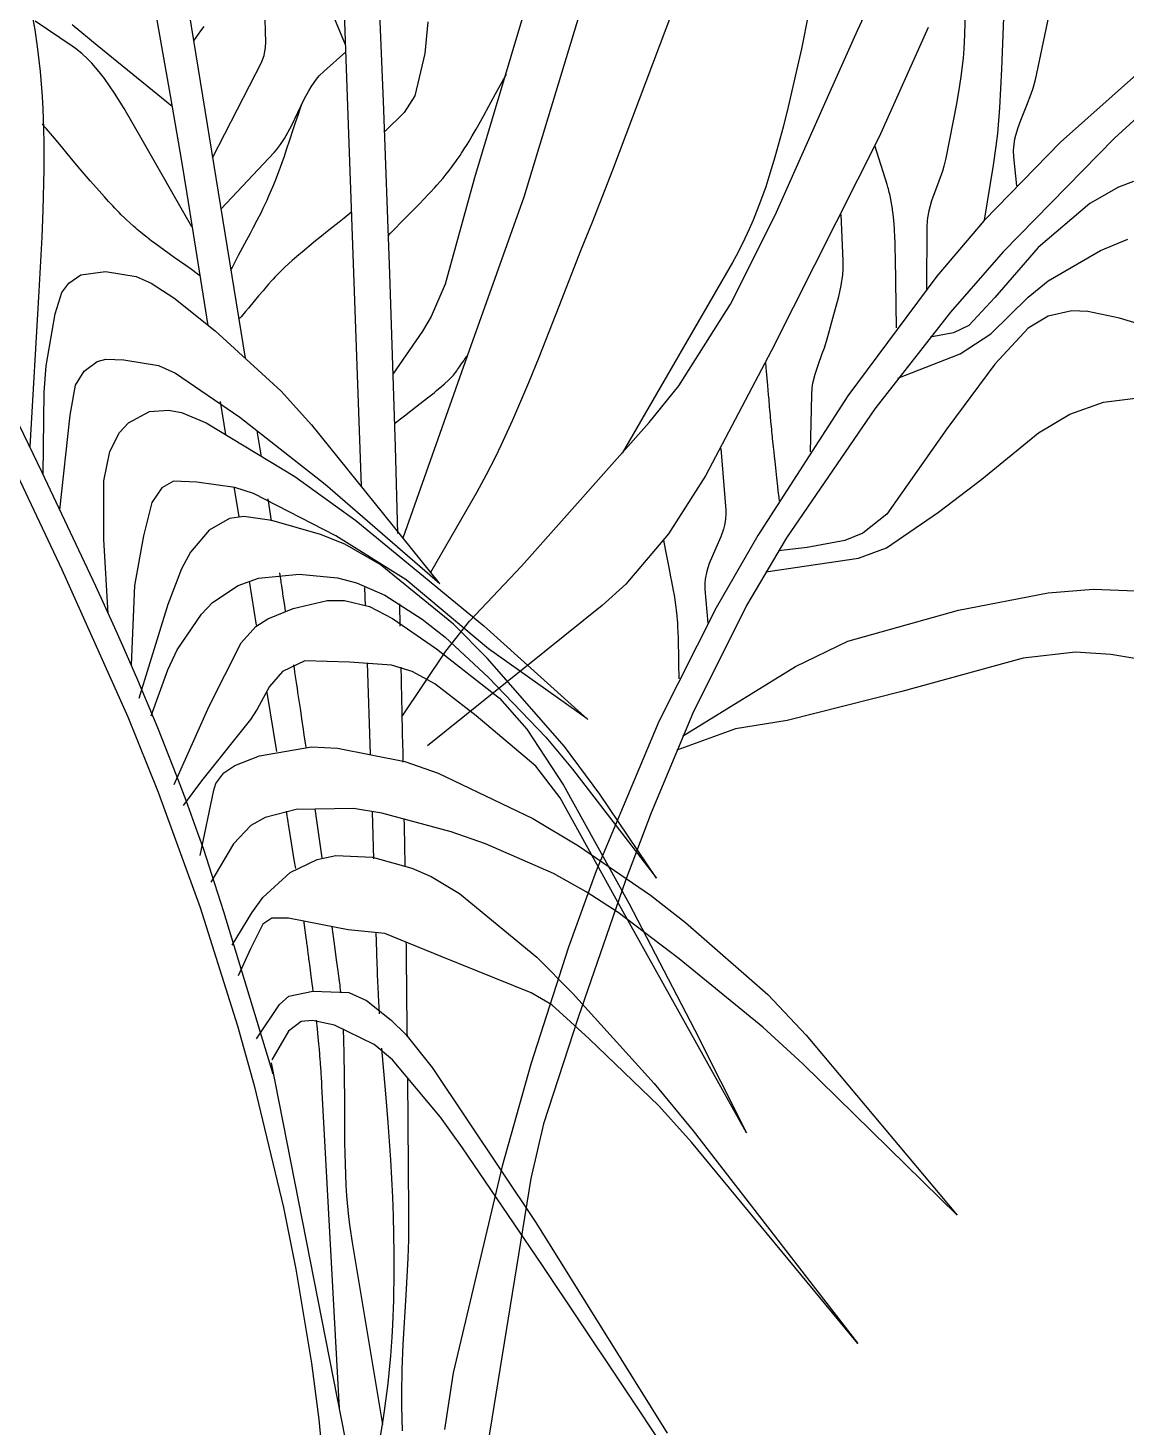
# Model space of a CAD drawing. Header units: millimetres. Extents: x 237 to 339, y 16 to 52.
# Drawn here: x 264.702 to 265.197, y 43.489 to 44.119 of the extents above; entities that cross this region are included whole.
import ezdxf

# ---------------------------------------------------------------- set-up
doc = ezdxf.new("R2010")
doc.units = ezdxf.units.MM
doc.header["$LTSCALE"] = 0.6
doc.header["$MEASUREMENT"] = 0
doc.layers.add('CAULE', color=32, linetype='Continuous')
doc.layers.add('VEGETAÇAO', color=76, linetype='Continuous')

msp = doc.modelspace()

# ---------------------------------------------------------------- linework, layer by layer
at = {"color": 76, "lineweight": -3}
msp.add_line((265.02916, 43.41968), (264.96925, 43.50916), dxfattribs=at)
at = {"layer": 'CAULE', "lineweight": -3}
for p, q in [((264.92912, 43.60065), (264.8987, 43.41378)), ((264.83358, 43.49192), (264.83821, 43.44109)), ((264.85374, 43.43853), (264.8622, 43.48967))]:
    msp.add_line(p, q, dxfattribs=at)
at = {"layer": 'VEGETAÇAO', "color": 76, "lineweight": -3}
for p, q in [((265.07647, 44.11828), (265.14027, 44.25557)), ((264.84561, 44.1117), (264.81559, 44.18428)), ((264.96718, 44.17869), (264.92605, 44.04314)), ((265.12594, 44.16466), (265.12473, 44.11625)), ((265.17114, 44.16544), (265.15653, 44.09596)), ((264.93545, 44.15791), (264.90372, 44.05183)), ((264.99302, 44.1269), (264.96589, 44.05518)), ((264.70461, 44.12339), (264.70543, 44.11845)), ((264.72235, 44.1112), (264.7057, 44.1225)), ((264.73361, 44.11151), (264.72235, 44.1207)), ((264.78167, 44.12006), (264.78025, 44.11808)), ((264.80952, 44.11766), (264.80941, 44.12358)), ((264.88272, 44.1222), (264.8814, 44.10782)), ((265.05439, 44.12594), (265.05121, 44.10999)), ((265.14153, 44.10071), (265.14242, 44.12394)), ((264.70543, 44.11845), (264.70652, 44.11101)), ((264.7781, 44.11511), (264.77703, 44.11363)), ((264.78025, 44.11808), (264.7781, 44.11511)), ((264.80958, 44.11322), (264.80952, 44.11766)), ((265.06405, 44.09068), (265.07647, 44.11828)), ((265.10834, 44.11951), (265.08616, 44.07031)), ((265.12473, 44.11625), (265.12443, 44.10997)), ((264.70652, 44.11101), (264.70784, 44.0998)), ((264.72383, 44.11015), (264.72235, 44.1112)), ((264.72669, 44.10784), (264.72383, 44.11015)), ((264.72942, 44.10531), (264.72669, 44.10784)), ((264.74486, 44.10233), (264.73361, 44.11151)), ((264.80884, 44.10696), (264.80925, 44.10897)), ((264.80925, 44.10897), (264.80943, 44.11036)), ((264.80943, 44.11036), (264.80958, 44.11322)), ((264.83588, 44.09993), (264.84573, 44.10864)), ((264.8814, 44.10782), (264.87679, 44.08874)), ((265.05121, 44.10999), (265.04944, 44.10207)), ((265.12443, 44.10997), (265.12408, 44.10581)), ((264.73117, 44.1035), (264.72942, 44.10531)), ((264.73452, 44.09963), (264.73117, 44.1035)), ((264.76737, 44.08395), (264.74486, 44.10233)), ((264.78566, 44.06082), (264.80778, 44.10415)), ((264.80778, 44.10415), (264.80819, 44.10506)), ((264.80819, 44.10506), (264.80884, 44.10696)), ((265.04944, 44.10207), (265.04511, 44.0838)), ((265.12408, 44.10581), (265.12309, 44.09751)), ((264.70784, 44.0998), (264.70876, 44.08853)), ((264.73692, 44.09653), (264.73452, 44.09963)), ((264.74145, 44.08996), (264.73692, 44.09653)), ((264.83006, 44.09287), (264.83245, 44.09626)), ((264.83245, 44.09626), (264.83375, 44.09781)), ((264.83375, 44.09781), (264.83588, 44.09993)), ((264.91464, 44.09238), (264.91617, 44.09512)), ((264.91617, 44.09512), (264.91694, 44.09647)), ((264.91694, 44.09647), (264.9181, 44.0985)), ((265.12309, 44.09751), (265.12248, 44.09338)), ((265.14063, 44.08333), (265.14153, 44.10071)), ((265.15653, 44.09596), (265.1555, 44.09206)), ((264.70876, 44.08853), (264.70906, 44.08288)), ((264.74572, 44.08304), (264.74145, 44.08996)), ((264.82691, 44.08724), (264.82897, 44.09105)), ((264.82897, 44.09105), (264.83006, 44.09287)), ((264.87679, 44.08874), (264.872, 44.0813)), ((264.91014, 44.0841), (264.91314, 44.08963)), ((264.91314, 44.08963), (264.91464, 44.09238)), ((265.03935, 44.03496), (265.06405, 44.09068)), ((265.12248, 44.09338), (265.12106, 44.08515)), ((265.15463, 44.0895), (265.15263, 44.08442)), ((265.1555, 44.09206), (265.15463, 44.0895)), ((264.70906, 44.08288), (264.70937, 44.07375)), ((264.75382, 44.06892), (264.74572, 44.08304)), ((264.82116, 44.07524), (264.82691, 44.08724)), ((264.82433, 44.08056), (264.82499, 44.0825)), ((264.82499, 44.0825), (264.82599, 44.0854)), ((264.9079, 44.07996), (264.91014, 44.0841)), ((265.04511, 44.0838), (265.04284, 44.07466)), ((265.12106, 44.08515), (265.11622, 44.06058)), ((265.13966, 44.07181), (265.14063, 44.08333)), ((265.15263, 44.08442), (265.14987, 44.0777)), ((264.71068, 44.07387), (264.70886, 44.07597)), ((264.82218, 44.07407), (264.82303, 44.07667)), ((264.82303, 44.07667), (264.82433, 44.08056)), ((264.872, 44.0813), (264.86306, 44.07235)), ((264.90449, 44.07379), (264.90564, 44.07583)), ((264.90564, 44.07583), (264.9079, 44.07996)), ((265.14987, 44.0777), (265.14865, 44.07433)), ((264.70937, 44.07375), (264.70948, 44.06766)), ((264.71431, 44.06964), (264.71068, 44.07387)), ((264.71671, 44.0668), (264.71431, 44.06964)), ((264.8163, 44.06688), (264.81804, 44.06952)), ((264.81804, 44.06952), (264.82116, 44.07524)), ((264.82047, 44.06887), (264.82218, 44.07407)), ((264.90116, 44.06808), (264.90274, 44.07075)), ((264.90274, 44.07075), (264.90449, 44.07379)), ((265.08616, 44.07031), (265.03769, 43.97389)), ((265.04284, 44.07466), (265.03915, 44.06108)), ((265.13902, 44.06608), (265.13966, 44.07181)), ((265.14726, 44.06921), (265.14677, 44.06573)), ((265.14765, 44.07092), (265.14726, 44.06921)), ((265.14865, 44.07433), (265.14765, 44.07092)), ((264.70948, 44.06766), (264.7095, 44.05547)), ((264.72148, 44.0611), (264.71671, 44.0668)), ((264.77634, 44.02975), (264.75382, 44.06892)), ((264.78943, 44.0378), (264.81339, 44.06328)), ((264.81339, 44.06328), (264.81441, 44.06442)), ((264.81441, 44.06442), (264.8163, 44.06688)), ((264.81785, 44.06109), (264.81917, 44.06497)), ((264.81917, 44.06497), (264.82047, 44.06887)), ((264.89789, 44.06287), (264.89914, 44.06481)), ((264.89914, 44.06481), (264.90036, 44.06676)), ((264.90036, 44.06676), (264.90116, 44.06808)), ((265.08977, 44.04874), (265.08428, 44.06638)), ((265.13779, 44.05753), (265.13902, 44.06608)), ((265.14677, 44.06573), (265.14668, 44.06397)), ((265.14668, 44.06397), (265.14679, 44.06128)), ((264.72507, 44.05682), (264.72148, 44.0611)), ((264.72867, 44.05256), (264.72507, 44.05682)), ((264.8158, 44.05532), (264.81627, 44.0566)), ((264.81627, 44.0566), (264.81718, 44.05916)), ((264.81718, 44.05916), (264.81785, 44.06109)), ((264.89234, 44.05511), (264.89367, 44.05685)), ((264.89367, 44.05685), (264.89432, 44.05773)), ((264.89432, 44.05773), (264.89532, 44.05911)), ((264.89532, 44.05911), (264.89597, 44.06004)), ((264.89597, 44.06004), (264.89726, 44.06192)), ((264.89726, 44.06192), (264.89789, 44.06287)), ((265.03915, 44.06108), (265.03646, 44.05217)), ((265.1154, 44.0571), (265.11472, 44.05482)), ((265.11622, 44.06058), (265.1154, 44.0571)), ((265.13374, 44.03269), (265.13779, 44.05753)), ((265.14679, 44.06128), (265.14805, 44.04811)), ((264.7095, 44.05547), (264.70912, 44.03718)), ((264.73048, 44.05044), (264.72867, 44.05256)), ((264.73322, 44.04729), (264.73048, 44.05044)), ((264.81286, 44.04777), (264.81399, 44.05058)), ((264.81399, 44.05058), (264.81509, 44.05342)), ((264.81509, 44.05342), (264.8158, 44.05532)), ((264.88819, 44.0501), (264.88945, 44.05156)), ((264.88945, 44.05156), (264.89006, 44.05229)), ((264.89006, 44.05229), (264.89098, 44.05341)), ((264.90372, 44.05183), (264.89054, 44.00377)), ((264.89098, 44.05341), (264.89234, 44.05511)), ((264.96589, 44.05518), (264.95664, 44.0314)), ((265.03646, 44.05217), (265.03502, 44.04777)), ((265.11313, 44.05032), (265.10986, 44.04138)), ((265.11472, 44.05482), (265.11313, 44.05032)), ((264.73567, 44.04453), (264.73322, 44.04729)), ((264.73691, 44.04315), (264.73567, 44.04453)), ((264.81106, 44.0436), (264.81227, 44.04637)), ((264.81227, 44.04637), (264.81286, 44.04777)), ((264.88089, 44.04218), (264.88288, 44.04425)), ((264.88288, 44.04425), (264.88386, 44.0453)), ((264.88386, 44.0453), (264.88581, 44.04741)), ((264.88581, 44.04741), (264.88677, 44.04847)), ((264.88677, 44.04847), (264.88819, 44.0501)), ((265.03502, 44.04777), (265.03273, 44.04126)), ((265.09012, 44.04758), (265.08977, 44.04874)), ((265.09034, 44.0468), (265.09012, 44.04758)), ((265.09075, 44.04523), (265.09034, 44.0468)), ((265.09094, 44.04444), (265.09075, 44.04523)), ((265.09129, 44.04285), (265.09094, 44.04444)), ((265.19416, 44.04754), (265.18112, 44.04014)), ((265.20087, 44.05009), (265.19416, 44.04754)), ((264.73877, 44.04111), (264.73691, 44.04315)), ((264.74066, 44.0391), (264.73877, 44.04111)), ((264.74161, 44.0381), (264.74066, 44.0391)), ((264.74353, 44.03612), (264.74161, 44.0381)), ((264.80762, 44.03633), (264.8085, 44.03813)), ((264.8085, 44.03813), (264.80966, 44.04055)), ((264.80966, 44.04055), (264.81022, 44.04176)), ((264.81022, 44.04176), (264.81106, 44.0436)), ((264.87487, 44.03606), (264.8789, 44.04013)), ((264.8789, 44.04013), (264.88089, 44.04218)), ((264.92605, 44.04314), (264.90137, 43.97389)), ((265.03273, 44.04126), (265.02942, 44.03276)), ((265.09161, 44.04124), (265.09129, 44.04285)), ((265.09181, 44.04017), (265.09161, 44.04124)), ((265.09193, 44.03945), (265.09181, 44.04017)), ((265.09215, 44.038), (265.09193, 44.03945)), ((265.09227, 44.03718), (265.09215, 44.038)), ((265.10986, 44.04138), (265.10859, 44.03684)), ((265.18112, 44.04014), (265.15788, 44.0204)), ((264.70912, 44.03718), (264.70865, 44.02498)), ((264.74449, 44.03514), (264.74353, 44.03612)), ((264.74595, 44.03369), (264.74449, 44.03514)), ((264.74673, 44.03293), (264.74595, 44.03369)), ((264.74831, 44.03145), (264.74673, 44.03293)), ((264.74991, 44.03001), (264.74831, 44.03145)), ((264.80397, 44.0292), (264.80581, 44.03275)), ((264.80581, 44.03275), (264.80762, 44.03633)), ((264.84269, 44.03183), (264.83812, 44.02818)), ((264.84496, 44.03366), (264.84269, 44.03183)), ((264.84836, 44.03645), (264.84496, 44.03366)), ((264.8681, 44.02916), (264.87035, 44.03147)), ((264.87035, 44.03147), (264.87487, 44.03606)), ((264.95664, 44.0314), (264.9519, 44.01957)), ((265.01915, 43.99481), (265.03935, 44.03496)), ((265.02942, 44.03276), (265.02763, 44.0286)), ((265.06993, 44.01439), (265.06899, 44.03526)), ((265.09248, 44.03554), (265.09227, 44.03718)), ((265.09267, 44.03389), (265.09248, 44.03554)), ((265.09278, 44.03279), (265.09267, 44.03389)), ((265.09297, 44.03057), (265.09278, 44.03279)), ((265.10784, 44.03218), (265.10772, 44.02979)), ((265.10802, 44.03375), (265.10784, 44.03218)), ((265.10859, 44.03684), (265.10802, 44.03375)), ((264.75098, 44.02907), (264.74991, 44.03001)), ((264.7517, 44.02845), (264.75098, 44.02907)), ((264.75316, 44.02723), (264.7517, 44.02845)), ((264.75481, 44.02589), (264.75316, 44.02723)), ((264.75592, 44.02502), (264.75481, 44.02589)), ((264.80021, 44.02214), (264.80272, 44.02684)), ((264.80272, 44.02684), (264.80397, 44.0292)), ((264.83812, 44.02818), (264.83406, 44.02494)), ((264.86479, 44.02563), (264.86589, 44.02682)), ((264.86589, 44.02682), (264.8681, 44.02916)), ((265.02763, 44.0286), (265.02477, 44.0225)), ((265.09309, 44.02891), (265.09297, 44.03057)), ((265.09316, 44.0278), (265.09309, 44.02891)), ((265.09327, 44.02557), (265.09316, 44.0278)), ((265.0934, 44.02223), (265.09327, 44.02557)), ((265.10772, 44.02979), (265.10754, 44.0016)), ((264.70865, 44.02498), (264.70736, 44.00064)), ((264.75815, 44.0233), (264.75592, 44.02502)), ((264.75928, 44.02245), (264.75815, 44.0233)), ((264.76154, 44.02079), (264.75928, 44.02245)), ((264.76381, 44.01914), (264.76154, 44.02079)), ((264.76838, 44.0159), (264.76381, 44.01914)), ((264.79739, 44.01685), (264.80021, 44.02214)), ((264.82901, 44.02085), (264.826, 44.01834)), ((264.83203, 44.02331), (264.82901, 44.02085)), ((264.83406, 44.02494), (264.83203, 44.02331)), ((264.9519, 44.01957), (264.94173, 43.99377)), ((265.02477, 44.0225), (265.02169, 44.01657)), ((265.09346, 44.02001), (265.0934, 44.02223)), ((265.09355, 44.01558), (265.09346, 44.02001)), ((265.15788, 44.0204), (265.13839, 43.99785)), ((265.16238, 44.00536), (265.18605, 44.01898)), ((265.18605, 44.01898), (265.19836, 44.02416)), ((264.77352, 44.01224), (264.76838, 44.0159)), ((264.79461, 44.01153), (264.79599, 44.0142)), ((264.79599, 44.0142), (264.79739, 44.01685)), ((264.82008, 44.01316), (264.81789, 44.01114)), ((264.82154, 44.01448), (264.82008, 44.01316)), ((264.82253, 44.01535), (264.82154, 44.01448)), ((264.82451, 44.01707), (264.82253, 44.01535)), ((264.826, 44.01834), (264.82451, 44.01707)), ((265.02006, 44.01367), (264.97025, 43.92769)), ((265.02169, 44.01657), (265.02006, 44.01367)), ((265.06993, 44.01062), (265.06993, 44.01439)), ((265.09405, 43.98412), (265.09355, 44.01558)), ((264.72078, 44.00431), (264.72624, 44.00807)), ((264.72624, 44.00807), (264.7373, 44.00948)), ((264.7373, 44.00948), (264.75111, 44.00732)), ((264.75111, 44.00732), (264.75795, 44.00431)), ((264.77607, 44.01039), (264.77352, 44.01224)), ((264.77861, 44.0085), (264.77607, 44.01039)), ((264.77987, 44.00753), (264.77861, 44.0085)), ((264.79393, 44.01019), (264.79461, 44.01153)), ((264.81391, 44.00715), (264.81288, 44.00604)), ((264.81548, 44.00878), (264.81391, 44.00715)), ((264.81708, 44.01037), (264.81548, 44.00878)), ((264.81789, 44.01114), (264.81708, 44.01037)), ((265.06902, 44.00317), (265.06974, 44.00812)), ((265.06974, 44.00812), (265.06993, 44.01062)), ((264.70736, 44.00064), (264.70319, 43.93064)), ((264.71459, 43.9905), (264.71761, 44.00014)), ((264.71761, 44.00014), (264.72078, 44.00431)), ((264.75795, 44.00431), (264.76822, 43.99774)), ((264.80837, 44.00089), (264.8064, 43.99855)), ((264.80936, 44.00206), (264.80837, 44.00089)), ((264.81086, 44.00378), (264.80936, 44.00206)), ((264.8122, 44.0053), (264.81086, 44.00378)), ((264.81288, 44.00604), (264.8122, 44.0053)), ((264.89054, 44.00377), (264.88424, 43.98919)), ((265.06794, 43.99826), (265.06902, 44.00317)), ((265.15342, 43.99802), (265.16238, 44.00536)), ((264.76822, 43.99774), (264.78686, 43.98273)), ((264.80444, 43.99618), (264.80183, 43.99303)), ((264.8064, 43.99855), (264.80444, 43.99618)), ((264.94173, 43.99377), (264.93272, 43.97079)), ((264.9958, 43.95804), (265.01915, 43.99481)), ((265.06526, 43.98852), (265.06794, 43.99826)), ((265.13839, 43.99785), (265.12655, 43.98523)), ((265.13655, 43.9815), (265.15342, 43.99802)), ((264.71059, 43.96699), (264.71459, 43.9905)), ((264.79854, 43.98914), (264.79754, 43.98799)), ((264.80052, 43.99147), (264.79854, 43.98914)), ((264.80183, 43.99303), (264.80052, 43.99147)), ((264.88424, 43.98919), (264.88022, 43.98259)), ((265.06332, 43.98123), (265.06526, 43.98852)), ((265.16238, 43.98939), (265.15345, 43.98393)), ((265.17302, 43.99177), (265.16238, 43.98939)), ((265.18027, 43.99147), (265.17302, 43.99177)), ((265.19461, 43.98845), (265.18027, 43.99147)), ((265.21935, 43.98093), (265.19461, 43.98845)), ((264.78686, 43.98273), (264.81652, 43.95557)), ((264.88022, 43.98259), (264.8669, 43.9633)), ((265.06279, 43.97919), (265.06332, 43.98123)), ((265.11965, 43.98187), (265.10917, 43.98)), ((265.12655, 43.98523), (265.11965, 43.98187)), ((265.12265, 43.97247), (265.13655, 43.9815)), ((265.15345, 43.98393), (265.13839, 43.96777)), ((265.06056, 43.97252), (265.06151, 43.97517)), ((265.06151, 43.97517), (265.06279, 43.97919)), ((264.72767, 43.96461), (264.73359, 43.96897)), ((264.73359, 43.96897), (264.73757, 43.97002)), ((264.73757, 43.97002), (264.74556, 43.96979)), ((264.74556, 43.96979), (264.76121, 43.96714)), ((264.90137, 43.97389), (264.87147, 43.88925)), ((264.89777, 43.96776), (264.89885, 43.96934)), ((264.89885, 43.96934), (264.89939, 43.97013)), ((264.89939, 43.97013), (264.90023, 43.97128)), ((264.90023, 43.97128), (264.90065, 43.97185)), ((264.93272, 43.97079), (264.92809, 43.95938)), ((265.03769, 43.97389), (265.00792, 43.91738)), ((265.03495, 43.96854), (265.03516, 43.96614)), ((265.05862, 43.96725), (265.06056, 43.97252)), ((265.0946, 43.96149), (265.12265, 43.97247)), ((264.70977, 43.95512), (264.71059, 43.96699)), ((264.72381, 43.95836), (264.72767, 43.96461)), ((264.76121, 43.96714), (264.76896, 43.96375)), ((264.76896, 43.96375), (264.79787, 43.9439)), ((264.89307, 43.96157), (264.89377, 43.96234)), ((264.89377, 43.96234), (264.89422, 43.96287)), ((264.89422, 43.96287), (264.89509, 43.96397)), ((264.89509, 43.96397), (264.89573, 43.96482)), ((264.89573, 43.96482), (264.89614, 43.9654)), ((264.89614, 43.9654), (264.89696, 43.96657)), ((264.89696, 43.96657), (264.89777, 43.96776)), ((265.03516, 43.96614), (265.0353, 43.96455)), ((265.0353, 43.96455), (265.03558, 43.96135)), ((265.05634, 43.95921), (265.05733, 43.96327)), ((265.05733, 43.96327), (265.05862, 43.96725)), ((265.13839, 43.96777), (265.11666, 43.93864)), ((264.72147, 43.94476), (264.72381, 43.95836)), ((264.88548, 43.95491), (264.88667, 43.9559)), ((264.88667, 43.9559), (264.88905, 43.9579)), ((264.88905, 43.9579), (264.89022, 43.95892)), ((264.89022, 43.95892), (264.89197, 43.96049)), ((264.89197, 43.96049), (264.89235, 43.96084)), ((264.89235, 43.96084), (264.89307, 43.96157)), ((264.92809, 43.95938), (264.92086, 43.94249)), ((264.98246, 43.94148), (264.9958, 43.95804)), ((265.03558, 43.96135), (265.03585, 43.95816)), ((265.03585, 43.95816), (265.03621, 43.9539)), ((265.05576, 43.95399), (265.056, 43.95715)), ((265.056, 43.95715), (265.05634, 43.95921)), ((264.70918, 43.91808), (264.70977, 43.95512)), ((264.81652, 43.95557), (264.83022, 43.94045)), ((264.87579, 43.94733), (264.88065, 43.95108)), ((264.88065, 43.95108), (264.88307, 43.95298)), ((264.88307, 43.95298), (264.88548, 43.95491)), ((265.03621, 43.9539), (265.0364, 43.95177)), ((265.0364, 43.95177), (265.03667, 43.94858)), ((265.05521, 43.92828), (265.05576, 43.95399)), ((265.17212, 43.94522), (265.18741, 43.95058)), ((265.18741, 43.95058), (265.2186, 43.95462)), ((264.71677, 43.90206), (264.72147, 43.94476)), ((264.74773, 43.94138), (264.75726, 43.94649)), ((264.75726, 43.94649), (264.7658, 43.94699)), ((264.7658, 43.94699), (264.77161, 43.94594)), ((264.77161, 43.94594), (264.78273, 43.94131)), ((264.79787, 43.9439), (264.83641, 43.9137)), ((264.8676, 43.94096), (264.87032, 43.94311)), ((264.87032, 43.94311), (264.87214, 43.94452)), ((264.87214, 43.94452), (264.87579, 43.94733)), ((265.03667, 43.94858), (265.03681, 43.94699)), ((265.03681, 43.94699), (265.037, 43.94486)), ((265.037, 43.94486), (265.0371, 43.9438)), ((265.0371, 43.9438), (265.03724, 43.9422)), ((265.1581, 43.93676), (265.17212, 43.94522)), ((264.73937, 43.92837), (264.74368, 43.93693)), ((264.74368, 43.93693), (264.74773, 43.94138)), ((264.78273, 43.94131), (264.82265, 43.91715)), ((264.83022, 43.94045), (264.88771, 43.86911)), ((264.92086, 43.94249), (264.91578, 43.93144)), ((264.92488, 43.87666), (264.98246, 43.94148)), ((265.03724, 43.9422), (265.03739, 43.9406)), ((265.03739, 43.9406), (265.03747, 43.93981)), ((265.03747, 43.93981), (265.03762, 43.93821)), ((265.03762, 43.93821), (265.0377, 43.93742)), ((265.0377, 43.93742), (265.03781, 43.93622)), ((265.11666, 43.93864), (265.08967, 43.90011)), ((265.13243, 43.91596), (265.1581, 43.93676)), ((264.91578, 43.93144), (264.91314, 43.92599)), ((265.03781, 43.93622), (265.03792, 43.93511)), ((265.03792, 43.93511), (265.038, 43.93437)), ((265.038, 43.93437), (265.03815, 43.93288)), ((265.03815, 43.93288), (265.03838, 43.93066)), ((265.03838, 43.93066), (265.03854, 43.92917)), ((264.73666, 43.91514), (264.73937, 43.92837)), ((264.91314, 43.92599), (264.90905, 43.91793)), ((265.01486, 43.92973), (265.01703, 43.90187)), ((265.03854, 43.92917), (265.03864, 43.92819)), ((265.03864, 43.92819), (265.03885, 43.92621)), ((265.03885, 43.92621), (265.0391, 43.92399)), ((264.90905, 43.91793), (264.90477, 43.91002)), ((265.0391, 43.92399), (265.03926, 43.92251)), ((265.03926, 43.92251), (265.03959, 43.91954)), ((265.03959, 43.91954), (265.03991, 43.91658)), ((264.73661, 43.88867), (264.73666, 43.91514)), ((264.76277, 43.91197), (264.75824, 43.90545)), ((264.76802, 43.915), (264.76277, 43.91197)), ((264.7786, 43.91456), (264.76802, 43.915)), ((264.7956, 43.9121), (264.7786, 43.91456)), ((264.80406, 43.90938), (264.7956, 43.9121)), ((264.82265, 43.91715), (264.85018, 43.8973)), ((264.83641, 43.9137), (264.88803, 43.86883)), ((265.00792, 43.91738), (264.99117, 43.89132)), ((265.03991, 43.91658), (265.04035, 43.91263)), ((265.04035, 43.91263), (265.04057, 43.91066)), ((265.11291, 43.90105), (265.13243, 43.91596)), ((264.75824, 43.90545), (264.75451, 43.8904)), ((264.84123, 43.8904), (264.80406, 43.90938)), ((264.90255, 43.90612), (264.88387, 43.87387)), ((264.90477, 43.91002), (264.90255, 43.90612)), ((265.04057, 43.91066), (265.0409, 43.90769)), ((265.0409, 43.90769), (265.04106, 43.90621)), ((264.79968, 43.89909), (264.79328, 43.89819)), ((264.81232, 43.8973), (264.79968, 43.89909)), ((265.01709, 43.9005), (265.01693, 43.89779)), ((265.01703, 43.90187), (265.01709, 43.9005)), ((265.08967, 43.90011), (265.0789, 43.89151)), ((265.08947, 43.88492), (265.11291, 43.90105)), ((264.7841, 43.89299), (264.77569, 43.88297)), ((264.79328, 43.89819), (264.7841, 43.89299)), ((264.83433, 43.89099), (264.81232, 43.8973)), ((264.85018, 43.8973), (264.90799, 43.84984)), ((265.01598, 43.89337), (265.01477, 43.8899)), ((265.01644, 43.89513), (265.01598, 43.89337)), ((265.01693, 43.89779), (265.01644, 43.89513)), ((264.73859, 43.85533), (264.73661, 43.88867)), ((264.75451, 43.8904), (264.75038, 43.86796)), ((264.84524, 43.88661), (264.83433, 43.89099)), ((264.87289, 43.87055), (264.84123, 43.8904)), ((264.86119, 43.87746), (264.84524, 43.88661)), ((264.99117, 43.89132), (264.97203, 43.86862)), ((264.98985, 43.88429), (264.98905, 43.88843)), ((265.01477, 43.8899), (265.01255, 43.88474)), ((265.07074, 43.88822), (265.05369, 43.88507)), ((265.0789, 43.89151), (265.07074, 43.88822)), ((264.77569, 43.88297), (264.77158, 43.87555)), ((264.99149, 43.87602), (264.98985, 43.88429)), ((265.01255, 43.88474), (265.00959, 43.87787)), ((265.03506, 43.87409), (265.07693, 43.88037)), ((265.05369, 43.88507), (265.04077, 43.88359)), ((265.07693, 43.88037), (265.08947, 43.88492)), ((264.77158, 43.87555), (264.76552, 43.85933)), ((264.89425, 43.8506), (264.86119, 43.87746)), ((264.91713, 43.86836), (264.92488, 43.87666)), ((264.99231, 43.87188), (264.99149, 43.87602)), ((265.00844, 43.8744), (265.00771, 43.87086)), ((265.00959, 43.87787), (265.00844, 43.8744)), ((264.75038, 43.86796), (264.74895, 43.83216)), ((264.78567, 43.86038), (264.79718, 43.86796)), ((264.79718, 43.86796), (264.80635, 43.87126)), ((264.80635, 43.87126), (264.82471, 43.87314)), ((264.82471, 43.87314), (264.84191, 43.87137)), ((264.84191, 43.87137), (264.85048, 43.86923)), ((264.85048, 43.86923), (264.86325, 43.86365)), ((264.91006, 43.83949), (264.87289, 43.87055)), ((264.90147, 43.85194), (264.91713, 43.86836)), ((264.97203, 43.86862), (264.96131, 43.85898)), ((264.9927, 43.86981), (264.99231, 43.87188)), ((264.99347, 43.86565), (264.9927, 43.86981)), ((265.00771, 43.87086), (265.00754, 43.86907)), ((265.00754, 43.86907), (265.00758, 43.86634)), ((264.82196, 43.85761), (264.83736, 43.86117)), ((264.83736, 43.86117), (264.84515, 43.86128)), ((264.84515, 43.86128), (264.85637, 43.85847)), ((264.86325, 43.86365), (264.88015, 43.85275)), ((264.99384, 43.86356), (264.99347, 43.86565)), ((264.99436, 43.86042), (264.99384, 43.86356)), ((265.00758, 43.86634), (265.00894, 43.85099)), ((265.1219, 43.85688), (265.16238, 43.86469)), ((265.16238, 43.86469), (265.18262, 43.86628)), ((265.18262, 43.86628), (265.20186, 43.86556)), ((264.76552, 43.85933), (264.75244, 43.81705)), ((264.76961, 43.839), (264.78066, 43.85502)), ((264.78066, 43.85502), (264.78567, 43.86038)), ((264.81052, 43.8529), (264.82196, 43.85761)), ((264.85637, 43.85847), (264.86675, 43.8531)), ((264.96131, 43.85898), (264.88257, 43.79562)), ((264.99455, 43.85916), (264.99436, 43.86042)), ((264.99467, 43.85831), (264.99455, 43.85916)), ((264.99488, 43.85662), (264.99467, 43.85831)), ((264.99497, 43.85578), (264.99488, 43.85662)), ((264.99513, 43.85409), (264.99497, 43.85578)), ((265.072, 43.84289), (265.1219, 43.85688)), ((264.79856, 43.84208), (264.80521, 43.84948)), ((264.80521, 43.84948), (264.81052, 43.8529)), ((264.86675, 43.8531), (264.88666, 43.83949)), ((264.88015, 43.85275), (264.89051, 43.84471)), ((264.8908, 43.83835), (264.90147, 43.85194)), ((264.90937, 43.83517), (264.89425, 43.8506)), ((264.90799, 43.84984), (264.95479, 43.80756)), ((264.99527, 43.85239), (264.99513, 43.85409)), ((264.99535, 43.85126), (264.99527, 43.85239)), ((264.99548, 43.84899), (264.99535, 43.85126)), ((264.99556, 43.84728), (264.99548, 43.84899)), ((264.89051, 43.84471), (264.91006, 43.82654)), ((264.99567, 43.84387), (264.99556, 43.84728)), ((264.99572, 43.84159), (264.99567, 43.84387)), ((265.04844, 43.83151), (265.072, 43.84289)), ((264.76552, 43.83), (264.76961, 43.839)), ((264.7841, 43.8136), (264.79856, 43.84208)), ((264.871, 43.80881), (264.8908, 43.83835)), ((264.88666, 43.83949), (264.91496, 43.8172)), ((264.95447, 43.80786), (264.91006, 43.83949)), ((264.99579, 43.83703), (264.99572, 43.84159)), ((264.99584, 43.83361), (264.99579, 43.83703)), ((265.17468, 43.83787), (265.15114, 43.83526)), ((265.19058, 43.83679), (265.17468, 43.83787)), ((265.22234, 43.83151), (265.19058, 43.83679)), ((264.75795, 43.80928), (264.76552, 43.83)), ((264.82721, 43.83395), (264.81714, 43.82913)), ((264.84742, 43.83345), (264.82721, 43.83395)), ((264.86624, 43.83199), (264.84742, 43.83345)), ((264.87564, 43.82913), (264.86624, 43.83199)), ((264.94433, 43.79545), (264.90937, 43.83517)), ((264.99592, 43.8302), (264.99584, 43.83361)), ((264.99598, 43.82849), (264.99592, 43.8302)), ((264.99758, 43.79999), (265.04844, 43.83151)), ((265.15114, 43.83526), (265.09642, 43.82023)), ((264.81714, 43.82913), (264.81127, 43.82237)), ((264.88592, 43.82359), (264.87564, 43.82913)), ((264.90455, 43.80928), (264.88592, 43.82359)), ((264.91006, 43.82654), (264.93584, 43.7996)), ((264.99608, 43.82593), (264.99598, 43.82849)), ((264.81127, 43.82237), (264.80578, 43.81228)), ((264.91496, 43.8172), (264.92726, 43.80324)), ((265.09642, 43.82023), (265.0447, 43.80707)), ((264.76827, 43.77822), (264.7841, 43.8136)), ((264.80578, 43.81228), (264.80269, 43.80756)), ((264.80269, 43.80756), (264.78066, 43.77994)), ((264.93146, 43.78656), (264.90455, 43.80928)), ((265.0447, 43.80707), (265.02146, 43.80331)), ((264.92726, 43.80324), (264.94384, 43.77793)), ((264.93584, 43.7996), (264.94791, 43.78512)), ((265.02146, 43.80331), (264.99493, 43.79377)), ((264.80682, 43.79116), (264.83027, 43.79524)), ((264.83027, 43.79524), (264.84192, 43.79461)), ((264.84192, 43.79461), (264.8723, 43.78863)), ((264.9603, 43.77391), (264.94433, 43.79545)), ((264.79066, 43.78343), (264.7956, 43.78688)), ((264.7956, 43.78688), (264.80682, 43.79116)), ((264.8723, 43.78863), (264.88734, 43.7834)), ((264.94241, 43.77218), (264.93146, 43.78656)), ((264.78066, 43.77994), (264.7724, 43.76873)), ((264.78715, 43.77864), (264.79066, 43.78343)), ((264.88734, 43.7834), (264.93005, 43.76284)), ((264.94791, 43.78512), (264.98577, 43.73594)), ((264.77997, 43.74629), (264.78617, 43.77563)), ((264.78617, 43.77563), (264.78715, 43.77864)), ((264.94384, 43.77793), (264.97338, 43.72472)), ((264.98577, 43.73594), (264.9603, 43.77391)), ((264.82334, 43.767), (264.8094, 43.76334)), ((264.84911, 43.76744), (264.82334, 43.767)), ((264.86188, 43.76528), (264.84911, 43.76744)), ((264.96994, 43.72213), (264.94241, 43.77218)), ((264.8094, 43.76334), (264.8029, 43.75976)), ((264.89319, 43.75691), (264.86188, 43.76528)), ((264.93005, 43.76284), (264.95066, 43.75061)), ((264.78162, 43.74887), (264.77904, 43.75629)), ((264.8029, 43.75976), (264.79512, 43.75147)), ((264.90868, 43.75147), (264.89319, 43.75691)), ((264.79512, 43.75147), (264.78479, 43.73421)), ((264.9393, 43.73818), (264.90868, 43.75147)), ((264.95066, 43.75061), (264.98314, 43.72839)), ((264.82058, 43.73853), (264.83279, 43.7445)), ((264.83279, 43.7445), (264.84117, 43.74626)), ((264.84117, 43.74626), (264.85775, 43.74543)), ((264.85775, 43.74543), (264.87547, 43.74048)), ((264.80828, 43.72733), (264.82058, 43.73853)), ((264.87547, 43.74048), (264.88422, 43.73674)), ((264.88422, 43.73674), (264.89698, 43.72903)), ((264.95411, 43.7299), (264.9393, 43.73818)), ((264.89698, 43.72903), (264.93189, 43.70036)), ((264.96844, 43.72047), (264.95411, 43.7299)), ((264.80337, 43.7204), (264.80828, 43.72733)), ((264.97338, 43.72472), (265.00297, 43.66777)), ((264.98314, 43.72839), (264.99884, 43.71609)), ((264.79443, 43.70573), (264.80337, 43.7204)), ((264.81232, 43.7179), (264.80822, 43.71526)), ((264.81993, 43.71792), (264.81232, 43.7179)), ((264.83523, 43.71493), (264.81993, 43.71792)), ((264.99609, 43.69969), (264.96844, 43.72047)), ((265.02637, 43.62117), (264.96994, 43.72213)), ((264.99884, 43.71609), (265.03605, 43.68356)), ((264.80822, 43.71526), (264.80269, 43.70409)), ((264.84674, 43.71272), (264.83523, 43.71493)), ((264.86325, 43.711), (264.84674, 43.71272)), ((264.88872, 43.70064), (264.86325, 43.711)), ((264.80269, 43.70409), (264.79718, 43.69201)), ((264.92933, 43.68425), (264.88872, 43.70064)), ((264.93189, 43.70036), (264.94791, 43.68416)), ((265.03373, 43.66884), (264.99609, 43.69969)), ((264.82005, 43.68277), (264.83091, 43.68511)), ((264.83091, 43.68511), (264.84711, 43.68445)), ((264.84711, 43.68445), (264.855, 43.6808)), ((264.80544, 43.66354), (264.81576, 43.67907)), ((264.81576, 43.67907), (264.82005, 43.68277)), ((264.855, 43.6808), (264.86615, 43.67199)), ((264.93863, 43.67883), (264.92933, 43.68425)), ((264.95548, 43.66354), (264.93863, 43.67883)), ((264.94791, 43.68416), (264.98472, 43.64342)), ((265.03605, 43.68356), (265.05322, 43.66518)), ((264.83062, 43.67188), (264.82563, 43.67139)), ((264.84054, 43.66966), (264.83062, 43.67188)), ((264.86615, 43.67199), (264.87276, 43.66546)), ((264.81989, 43.66708), (264.81232, 43.65413)), ((264.82563, 43.67139), (264.81989, 43.66708)), ((264.85856, 43.66107), (264.84054, 43.66966)), ((265.00297, 43.66777), (265.02637, 43.62117)), ((265.05184, 43.65223), (265.03373, 43.66884)), ((264.8667, 43.65413), (264.85856, 43.66107)), ((264.87276, 43.66546), (264.88459, 43.65059)), ((264.98685, 43.63332), (264.95548, 43.66354)), ((265.05322, 43.66518), (265.12135, 43.58406)), ((264.88843, 43.62821), (264.8667, 43.65413)), ((264.88459, 43.65059), (264.93139, 43.5807)), ((265.12135, 43.58406), (265.05184, 43.65223)), ((264.98472, 43.64342), (265.00228, 43.62203)), ((264.89836, 43.61444), (264.88843, 43.62821)), ((265.0016, 43.61694), (264.98685, 43.63332)), ((265.00228, 43.62203), (265.07662, 43.52625)), ((265.07662, 43.52625), (265.0016, 43.61694)), ((264.93415, 43.5618), (264.89836, 43.61444)), ((264.93139, 43.5807), (264.99058, 43.48578)), ((264.96925, 43.50916), (264.93415, 43.5618))]:
    msp.add_line(p, q, dxfattribs=at)
at = {"layer": 'VEGETAÇAO', "lineweight": -3}
for p, q in [((264.75597, 44.14813), (264.7665, 44.08891)), ((264.77399, 44.13229), (264.80038, 43.97047)), ((264.86045, 44.13838), (264.86252, 44.08641)), ((264.84711, 44.0716), (264.84505, 44.12619)), ((265.23113, 44.1051), (265.19224, 44.06974)), ((265.2022, 44.09837), (265.16791, 44.06783)), ((264.7665, 44.08891), (264.77158, 44.05935)), ((264.86252, 44.08641), (264.86539, 44.00845)), ((264.85276, 43.91273), (264.84711, 44.0716)), ((265.19224, 44.06974), (265.14207, 44.01842)), ((265.16791, 44.06783), (265.13359, 44.03252)), ((264.77158, 44.05935), (264.77399, 44.04457)), ((264.77399, 44.04457), (264.78343, 43.98523)), ((265.13359, 44.03252), (265.11222, 44.00744)), ((265.14207, 44.01842), (265.11836, 43.99118)), ((264.86539, 44.00845), (264.86792, 43.93047)), ((265.11222, 44.00744), (265.07209, 43.95342)), ((265.11836, 43.99118), (265.08426, 43.9477)), ((264.789, 43.95094), (264.79144, 43.93602)), ((265.07209, 43.95342), (265.03143, 43.89052)), ((264.70875, 43.91897), (264.69653, 43.94454)), ((265.08426, 43.9477), (265.04444, 43.88951)), ((264.68717, 43.93956), (264.71771, 43.87524)), ((264.80564, 43.93777), (264.80752, 43.92599)), ((264.86792, 43.93047), (264.86901, 43.89147)), ((264.73292, 43.86761), (264.70875, 43.91897)), ((264.79526, 43.91251), (264.79742, 43.89912)), ((264.81053, 43.907), (264.81209, 43.89709)), ((265.03143, 43.89052), (265.01269, 43.85791)), ((265.04444, 43.88951), (265.02637, 43.85896)), ((264.71771, 43.87524), (264.74738, 43.80881)), ((264.81576, 43.87366), (264.81606, 43.87175)), ((264.74151, 43.8489), (264.73292, 43.86761)), ((264.80212, 43.86989), (264.8053, 43.85006)), ((264.81606, 43.87175), (264.81619, 43.8709)), ((264.81619, 43.8709), (264.81636, 43.86977)), ((264.81636, 43.86977), (264.81645, 43.8692)), ((264.81645, 43.8692), (264.81664, 43.86793)), ((264.81664, 43.86793), (264.81684, 43.86666)), ((264.81684, 43.86666), (264.8171, 43.86496)), ((264.8171, 43.86496), (264.81723, 43.86411)), ((264.81723, 43.86411), (264.81802, 43.85901)), ((264.85463, 43.85877), (264.85434, 43.86712)), ((264.81802, 43.85901), (264.81841, 43.85647)), ((264.86984, 43.8597), (264.87009, 43.84957)), ((265.01269, 43.85791), (264.98692, 43.80659)), ((265.02637, 43.85896), (265.00212, 43.81041)), ((264.74573, 43.83948), (264.74151, 43.8489)), ((264.75194, 43.82527), (264.74573, 43.83948)), ((264.82214, 43.83213), (264.82235, 43.83075)), ((264.82235, 43.83075), (264.82262, 43.82893)), ((264.85685, 43.79187), (264.8555, 43.83307)), ((264.87053, 43.83114), (264.87056, 43.82955)), ((264.87056, 43.82955), (264.87061, 43.82744)), ((264.76096, 43.80376), (264.75194, 43.82527)), ((264.82262, 43.82893), (264.82276, 43.82801)), ((264.82276, 43.82801), (264.82289, 43.8271)), ((264.82289, 43.8271), (264.82308, 43.82588)), ((264.82308, 43.82588), (264.82317, 43.82527)), ((264.82317, 43.82527), (264.82335, 43.82405)), ((264.82335, 43.82405), (264.82359, 43.82243)), ((264.87061, 43.82744), (264.87063, 43.82638)), ((264.87063, 43.82638), (264.87065, 43.82532)), ((264.87065, 43.82532), (264.87068, 43.82391)), ((264.87068, 43.82391), (264.8707, 43.82321)), ((264.8707, 43.82321), (264.87074, 43.82109)), ((264.81015, 43.81975), (264.8144, 43.79313)), ((264.82359, 43.82243), (264.82371, 43.82161)), ((264.82371, 43.82161), (264.82398, 43.81979)), ((264.82398, 43.81979), (264.82439, 43.81705)), ((264.82439, 43.81705), (264.82494, 43.81339)), ((264.87074, 43.82109), (264.87076, 43.82015)), ((264.87076, 43.82015), (264.87079, 43.8189)), ((264.87079, 43.8189), (264.8708, 43.81827)), ((264.8708, 43.81827), (264.87083, 43.81686)), ((264.82494, 43.81339), (264.82521, 43.81156)), ((264.82521, 43.81156), (264.82575, 43.80791)), ((264.87083, 43.81686), (264.87085, 43.8158)), ((264.87085, 43.8158), (264.87088, 43.81439)), ((264.87088, 43.81439), (264.8709, 43.81369)), ((264.8709, 43.81369), (264.87094, 43.81157)), ((264.87094, 43.81157), (264.871, 43.80875)), ((264.74738, 43.80881), (264.76109, 43.77477)), ((264.82575, 43.80791), (264.82648, 43.80303)), ((264.871, 43.80875), (264.87103, 43.80734)), ((264.87103, 43.80734), (264.87108, 43.80522)), ((264.87108, 43.80522), (264.87114, 43.8024)), ((264.98692, 43.80659), (264.95864, 43.7393)), ((265.00212, 43.81041), (264.98336, 43.7654)), ((264.76957, 43.782), (264.76096, 43.80376)), ((264.82648, 43.80303), (264.82684, 43.80059)), ((264.82684, 43.80059), (264.82739, 43.79694)), ((264.87114, 43.8024), (264.87117, 43.80099)), ((264.87117, 43.80099), (264.87135, 43.79253)), ((264.82739, 43.79694), (264.82766, 43.79511)), ((264.87135, 43.79253), (264.87144, 43.7883)), ((264.77371, 43.77103), (264.76957, 43.782)), ((264.76109, 43.77477), (264.78007, 43.72272)), ((264.77904, 43.75629), (264.77371, 43.77103)), ((264.83175, 43.7673), (264.83492, 43.74513)), ((264.81878, 43.76624), (264.81893, 43.76528)), ((264.81893, 43.76528), (264.81914, 43.76401)), ((264.81914, 43.76401), (264.81924, 43.76337)), ((264.81924, 43.76337), (264.81955, 43.76146)), ((264.81955, 43.76146), (264.81976, 43.76018)), ((264.81976, 43.76018), (264.82017, 43.75764)), ((264.85835, 43.7448), (264.85768, 43.76589)), ((264.87194, 43.76296), (264.872, 43.7599)), ((264.98336, 43.7654), (264.97183, 43.735)), ((264.82017, 43.75764), (264.82048, 43.75573)), ((264.82048, 43.75573), (264.8211, 43.7519)), ((264.872, 43.7599), (264.87203, 43.75838)), ((264.87203, 43.75838), (264.87207, 43.75608)), ((264.87207, 43.75608), (264.87211, 43.75379)), ((264.87211, 43.75379), (264.87213, 43.75265)), ((264.78537, 43.73769), (264.78162, 43.74887)), ((264.8211, 43.7519), (264.82234, 43.74426)), ((264.87213, 43.75265), (264.87217, 43.75035)), ((264.87217, 43.75035), (264.87219, 43.74921)), ((264.87219, 43.74921), (264.87222, 43.74749)), ((264.87222, 43.74749), (264.87226, 43.74535)), ((264.82234, 43.74426), (264.82296, 43.74043)), ((264.87226, 43.74535), (264.87228, 43.74392)), ((264.87228, 43.74392), (264.8723, 43.74297)), ((264.8723, 43.74297), (264.87232, 43.7417)), ((264.87232, 43.7417), (264.87233, 43.74107)), ((264.79072, 43.72078), (264.78537, 43.73769)), ((264.95864, 43.7393), (264.94607, 43.70493)), ((264.97183, 43.735), (264.95041, 43.67311)), ((264.78007, 43.72272), (264.7969, 43.66949)), ((264.813, 43.64769), (264.79072, 43.72078)), ((264.82672, 43.71652), (264.82677, 43.71613)), ((264.82677, 43.71613), (264.82684, 43.71561)), ((264.82684, 43.71561), (264.82688, 43.71535)), ((264.82688, 43.71535), (264.82698, 43.71457)), ((264.82698, 43.71457), (264.82705, 43.71406)), ((264.82705, 43.71406), (264.82714, 43.71337)), ((264.82714, 43.71337), (264.82719, 43.71302)), ((264.82719, 43.71302), (264.82729, 43.71224)), ((264.82729, 43.71224), (264.82736, 43.71172)), ((264.82736, 43.71172), (264.82745, 43.71103)), ((264.82745, 43.71103), (264.8275, 43.71069)), ((264.8275, 43.71069), (264.82756, 43.71017)), ((264.82756, 43.71017), (264.82765, 43.70948)), ((264.83933, 43.71401), (264.84071, 43.70414)), ((264.85966, 43.70273), (264.85938, 43.71168)), ((264.82765, 43.70948), (264.8277, 43.70913)), ((264.8277, 43.70913), (264.82784, 43.7081)), ((264.82784, 43.7081), (264.82793, 43.70741)), ((264.82793, 43.70741), (264.82805, 43.70648)), ((264.82805, 43.70648), (264.82811, 43.70602)), ((264.82811, 43.70602), (264.82821, 43.70525)), ((264.82821, 43.70525), (264.82828, 43.70473)), ((264.82828, 43.70473), (264.82837, 43.70404)), ((264.82837, 43.70404), (264.82841, 43.70369)), ((264.82841, 43.70369), (264.82861, 43.70214)), ((264.84071, 43.70414), (264.8414, 43.6992)), ((264.87284, 43.70737), (264.87285, 43.70578)), ((264.87285, 43.70578), (264.87286, 43.70507)), ((264.87286, 43.70507), (264.87287, 43.70413)), ((264.87287, 43.70413), (264.87288, 43.70366)), ((264.87288, 43.70366), (264.87289, 43.7026)), ((264.94607, 43.70493), (264.92912, 43.65214)), ((264.82861, 43.70214), (264.82875, 43.7011)), ((264.82875, 43.7011), (264.82884, 43.70041)), ((264.82884, 43.70041), (264.82895, 43.69949)), ((264.82895, 43.69949), (264.82901, 43.69902)), ((264.82901, 43.69902), (264.82915, 43.69799)), ((264.82915, 43.69799), (264.82942, 43.69591)), ((264.8414, 43.6992), (264.84209, 43.69427)), ((264.85968, 43.70219), (264.85966, 43.70273)), ((264.85972, 43.7011), (264.85968, 43.70219)), ((264.85974, 43.70028), (264.85972, 43.7011)), ((264.85979, 43.69906), (264.85974, 43.70028)), ((264.85985, 43.69722), (264.85979, 43.69906)), ((264.85987, 43.69661), (264.85985, 43.69722)), ((264.87289, 43.7026), (264.8729, 43.70153)), ((264.8729, 43.70153), (264.87292, 43.70012)), ((264.87292, 43.70012), (264.87292, 43.69941)), ((264.87292, 43.69941), (264.87293, 43.69871)), ((264.87293, 43.69871), (264.87294, 43.69776)), ((264.87294, 43.69776), (264.87295, 43.69729)), ((264.87295, 43.69729), (264.87296, 43.69635)), ((264.82942, 43.69591), (264.82995, 43.69176)), ((264.82995, 43.69176), (264.83022, 43.68969)), ((264.84209, 43.69427), (264.84243, 43.6918)), ((264.84243, 43.6918), (264.84254, 43.69098)), ((264.84254, 43.69098), (264.84261, 43.69044)), ((264.85992, 43.69539), (264.85987, 43.69661)), ((264.85996, 43.69447), (264.85992, 43.69539)), ((264.85998, 43.69386), (264.85996, 43.69447)), ((264.86003, 43.69264), (264.85998, 43.69386)), ((264.86007, 43.69172), (264.86003, 43.69264)), ((264.86013, 43.69035), (264.86007, 43.69172)), ((264.87296, 43.69635), (264.87297, 43.69509)), ((264.87297, 43.69509), (264.87298, 43.69446)), ((264.87298, 43.69446), (264.87299, 43.69305)), ((264.87299, 43.69305), (264.87301, 43.69198)), ((264.87301, 43.69198), (264.87302, 43.69057)), ((264.83022, 43.68969), (264.83039, 43.68831)), ((264.83039, 43.68831), (264.83048, 43.68762)), ((264.83048, 43.68762), (264.83062, 43.68658)), ((264.83062, 43.68658), (264.83082, 43.68502)), ((264.84261, 43.69044), (264.84266, 43.69008)), ((264.84266, 43.69008), (264.84275, 43.68935)), ((264.84275, 43.68935), (264.84282, 43.68881)), ((264.84282, 43.68881), (264.84295, 43.68772)), ((264.84295, 43.68772), (264.84307, 43.68663)), ((264.84307, 43.68663), (264.84316, 43.6859)), ((264.84316, 43.6859), (264.84332, 43.68444)), ((264.86016, 43.68973), (264.86013, 43.69035)), ((264.86021, 43.68851), (264.86016, 43.68973)), ((264.86026, 43.68759), (264.86021, 43.68851)), ((264.86032, 43.68622), (264.86026, 43.68759)), ((264.86042, 43.68416), (264.86032, 43.68622)), ((264.87302, 43.69057), (264.87303, 43.68986)), ((264.87303, 43.68986), (264.87305, 43.68774)), ((264.87305, 43.68774), (264.87308, 43.68491)), ((264.87308, 43.68491), (264.8731, 43.6835)), ((264.86046, 43.68355), (264.86042, 43.68416)), ((264.86052, 43.68232), (264.86046, 43.68355)), ((264.86057, 43.68141), (264.86052, 43.68232)), ((264.86064, 43.68003), (264.86057, 43.68141)), ((264.86076, 43.67797), (264.86064, 43.68003)), ((264.8731, 43.6835), (264.87311, 43.68208)), ((264.87311, 43.68208), (264.87313, 43.6802)), ((264.87313, 43.6802), (264.87314, 43.67925)), ((264.87314, 43.67925), (264.87321, 43.67359)), ((264.83239, 43.67191), (264.83276, 43.66801)), ((264.8608, 43.67728), (264.86076, 43.67797)), ((264.86088, 43.67591), (264.8608, 43.67728)), ((264.86095, 43.67488), (264.86088, 43.67591)), ((264.87321, 43.67359), (264.87324, 43.67076)), ((264.95041, 43.67311), (264.93481, 43.62531)), ((264.7969, 43.66949), (264.80445, 43.64245)), ((264.83276, 43.66801), (264.83295, 43.66606)), ((264.83295, 43.66606), (264.83313, 43.6641)), ((264.84453, 43.66804), (264.84489, 43.65732)), ((264.87324, 43.67076), (264.87325, 43.66935)), ((264.87325, 43.66935), (264.87327, 43.66746)), ((264.87327, 43.66746), (264.87328, 43.66652)), ((264.87328, 43.66652), (264.8733, 43.6644)), ((264.83313, 43.6641), (264.83322, 43.66313)), ((264.83322, 43.66313), (264.8334, 43.66117)), ((264.8334, 43.66117), (264.83349, 43.6602)), ((264.83349, 43.6602), (264.83362, 43.65873)), ((264.86391, 43.63703), (264.86193, 43.65931)), ((264.83362, 43.65873), (264.83378, 43.65678)), ((264.83378, 43.65678), (264.83387, 43.6558)), ((264.83387, 43.6558), (264.83399, 43.65433)), ((264.83399, 43.65433), (264.8341, 43.65287)), ((264.8341, 43.65287), (264.83416, 43.65213)), ((264.84489, 43.65732), (264.84506, 43.63578)), ((264.81201, 43.65271), (264.84851, 43.46774)), ((264.83416, 43.65213), (264.83426, 43.65083)), ((264.83426, 43.65083), (264.83431, 43.65018)), ((264.83431, 43.65018), (264.83438, 43.6492)), ((264.83438, 43.6492), (264.83448, 43.64773)), ((264.83448, 43.64773), (264.83458, 43.64626)), ((264.92912, 43.65214), (264.91623, 43.60611)), ((264.80445, 43.64245), (264.81764, 43.58752)), ((264.83458, 43.64626), (264.83463, 43.64553)), ((264.83463, 43.64553), (264.83469, 43.64455)), ((264.83469, 43.64455), (264.83472, 43.64406)), ((264.83472, 43.64406), (264.83476, 43.64332)), ((264.83476, 43.64332), (264.83482, 43.64222)), ((264.83482, 43.64222), (264.84275, 43.49693)), ((264.87349, 43.64586), (264.87402, 43.58555)), ((264.84506, 43.63578), (264.84515, 43.61663)), ((264.86481, 43.62584), (264.86391, 43.63703)), ((264.86598, 43.609), (264.86481, 43.62584)), ((264.93481, 43.62531), (264.92912, 43.60065)), ((264.84515, 43.61663), (264.84535, 43.60708)), ((264.86688, 43.59213), (264.86598, 43.609)), ((264.84535, 43.60708), (264.84576, 43.59757)), ((264.91623, 43.60611), (264.89414, 43.51293)), ((264.84576, 43.59757), (264.84606, 43.59283)), ((264.84606, 43.59283), (264.84691, 43.58338)), ((264.8672, 43.58369), (264.86688, 43.59213)), ((264.81764, 43.58752), (264.82323, 43.55964)), ((264.86756, 43.56682), (264.8672, 43.58369)), ((264.87402, 43.58555), (264.8739, 43.57304)), ((264.84691, 43.58338), (264.84747, 43.57868)), ((264.84747, 43.57868), (264.84851, 43.57166)), ((264.84851, 43.57166), (264.8622, 43.48967)), ((264.8739, 43.57304), (264.87362, 43.56469)), ((264.86757, 43.55839), (264.86756, 43.56682)), ((264.87362, 43.56469), (264.87276, 43.54798)), ((264.82323, 43.55964), (264.83026, 43.51732)), ((264.86736, 43.54578), (264.86757, 43.55839)), ((264.86692, 43.5346), (264.86736, 43.54578)), ((264.87276, 43.54798), (264.87148, 43.5257)), ((264.8666, 43.52903), (264.86692, 43.5346)), ((264.86599, 43.52068), (264.8666, 43.52903)), ((264.86478, 43.50822), (264.86599, 43.52068)), ((264.87148, 43.5257), (264.87101, 43.51458)), ((264.83026, 43.51732), (264.83358, 43.49192)), ((264.87101, 43.51458), (264.87078, 43.50348)), ((264.86316, 43.49583), (264.86478, 43.50822)), ((264.89414, 43.51293), (264.89027, 43.4874)), ((264.87078, 43.50348), (264.87079, 43.49793)), ((264.8622, 43.48967), (264.86316, 43.49583)), ((264.87079, 43.49793), (264.87111, 43.48687))]:
    msp.add_line(p, q, dxfattribs=at)

doc.saveas('drawing.dxf')
